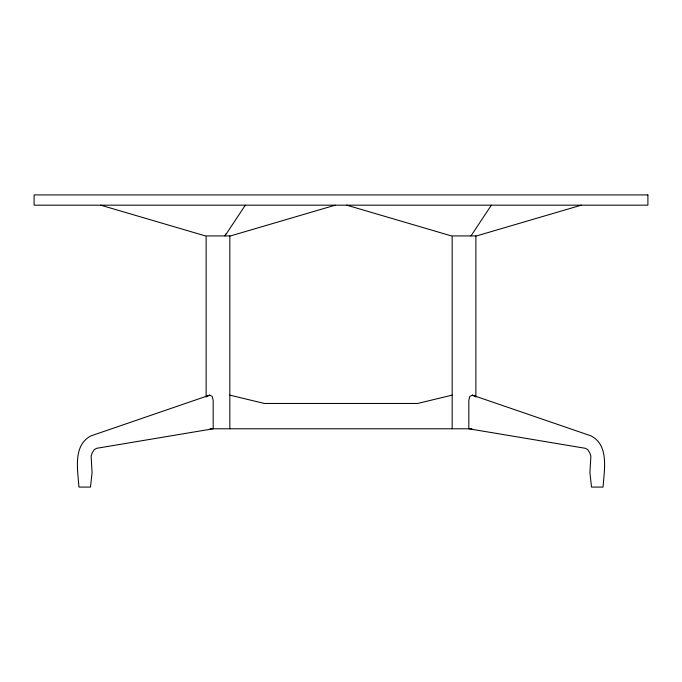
<?xml version="1.0" encoding="UTF-8"?>
<svg xmlns="http://www.w3.org/2000/svg" width="682" height="682" viewBox="0 0 682 682"><rect width="100%" height="100%" fill="white"/><g stroke="black" fill="none" stroke-linecap="round" stroke-linejoin="round"><path stroke-width="1.02" d="M225.699 233.935L224.958 235.921L245.315 205.171M470.998 235.921L491.355 205.171M207.089 396.421L209.655 395.142L212.213 396.421L213.176 400.266L213.176 428.782L96.563 448.321L94.321 449.6L92.402 452.481L91.115 456.011L92.079 472.669L90.476 487.084L78.942 487.084C77.808 470.171 72.582 445.176 91.115 435.824L209.655 395.142M472.345 395.142L469.787 396.421L468.824 400.266L468.824 428.782L585.437 448.321L587.679 449.6L589.598 452.481L590.885 456.011L589.921 472.669L591.524 487.084L603.058 487.084C604.192 470.171 609.418 445.176 590.885 435.824L472.345 395.142L474.911 396.421M335.254 205.171L230.533 235.921L206.126 235.921L206.126 397.086M581.294 205.171L476.573 235.921L452.166 235.921L452.166 428.782M452.166 395.142L417.563 403.471L264.437 403.471L229.834 395.142M210.158 428.782L471.842 428.782M346.746 205.171L451.467 235.921M100.706 205.171L205.427 235.921M475.874 235.921L475.874 397.086M229.834 235.921L229.834 428.782M647.9 194.916L34.1 194.916L34.1 205.171L647.9 205.171L647.9 194.916"/></g></svg>
